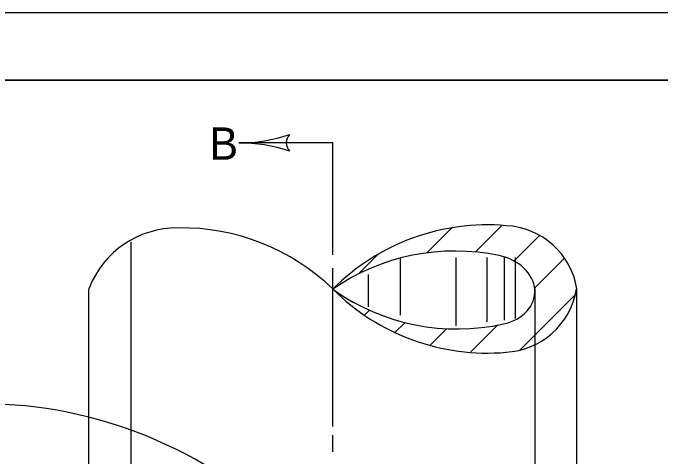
# Model space of a CAD drawing. Extents: x 997.6 to 1036.7, y 998.9 to 1022.8.
# Drawn here: x 1011.134 to 1015.94, y 1018.711 to 1022 of the extents above; entities that cross this region are included whole.
import ezdxf

# ---------------------------------------------------------------- set-up
doc = ezdxf.new("R2010")
doc.units = 0
for name, color, linetype in [('Level 1', 7, 'Continuous'), ('Level 10', 7, 'Continuous'), ('Level 11', 7, 'Continuous'), ('Level 14', 7, 'Continuous')]:
    doc.layers.add(name, color=color, linetype=linetype)

msp = doc.modelspace()

# ---------------------------------------------------------------- linework, layer by layer
at = {"layer": 'Level 1'}
for p, q in [((1013.5103, 1021.0355), (1012.8125, 1021.0355)), ((1013.5103, 1020.2054), (1013.5103, 1021.0355)), ((1014.2083, 1020.2184), (1014.399, 1020.4092)), ((1014.5678, 1020.2244), (1014.7636, 1020.4201)), ((1014.8558, 1020.1589), (1015.0446, 1020.3476)), ((1012.0103, 1020.3014), (1012.0103, 1017.8103)), ((1013.7068, 1020.0704), (1013.8488, 1020.2124)), ((1014.0133, 1019.7558), (1014.0133, 1020.1848)), ((1014.4266, 1019.6763), (1014.4266, 1020.1848)), ((1014.657, 1019.7081), (1014.657, 1020.1848)), ((1014.7841, 1019.72), (1014.7841, 1020.1848)), ((1014.8676, 1019.7319), (1014.8676, 1020.1848)), ((1015.0078, 1019.9572), (1015.2323, 1020.1817)), ((1013.775, 1019.8193), (1013.775, 1020.0577)), ((1011.6978, 1018.3103), (1011.6978, 1019.9488)), ((1015.0103, 1019.9514), (1015.0103, 1017.8103)), ((1015.3228, 1018.3103), (1015.3228, 1019.9514)), ((1014.8973, 1019.4932), (1015.3157, 1019.9116)), ((1013.7454, 1019.7556), (1013.7832, 1019.7933)), ((1013.9709, 1019.6274), (1014.0464, 1019.7029)), ((1014.5338, 1019.4833), (1014.7342, 1019.6836)), ((1014.2291, 1019.5322), (1014.3533, 1019.6563))]:
    msp.add_line(p, q, dxfattribs=at)
for points in [[(1013.5103, 1018.9295), (1013.5103, 1020.1063)], [(1013.5103, 1018.742), (1013.5103, 1018.867)]]:
    msp.add_lwpolyline(points, dxfattribs=at)
for centre, radius, start, end in [((1012.8125, 1022.2074), 1.1719, 270, 288.6688), ((1013.2581, 1021.0354), 0.0938, 138.7746, 220.8913), ((1012.8125, 1022.2074), 1.1719, 269.9878, 270), ((1012.8125, 1019.8636), 1.1719, 71.3472, 89.9939), ((1014.659, 1018.8018), 1.625, 85.1193, 135.0281), ((1012.3551, 1019.701), 0.7035, 89.4716, 158.6973), ((1012.3851, 1018.7813), 1.6233, 46.1311, 90.8289), ((1014.7694, 1019.8608), 0.5608, 9.2943, 87.1483), ((1014.4162, 1018.6369), 1.5957, 78.1185, 124.5936), ((1011.7134, 1019.9487), 0.0157, 150.3516, 180), ((1014.659, 1021.1011), 1.6259, 225.0995, 274.8769), ((1014.7661, 1020.0414), 0.5608, 272.8517, 350.7057), ((1014.4341, 1021.2496), 1.5957, 235.0257, 282.429), ((1010.8982, 1015.8376), 3.2617, 51.2934, 95.2209)]:
    msp.add_arc(centre, radius, start, end, dxfattribs=at)
msp.add_ellipse((1014.6802, 1019.9445), major_axis=(0.3284, -0.032), ratio=0.790413, start_param=5.089356, end_param=7.733514, dxfattribs=at)
at = {"layer": 'Level 10'}
msp.add_line((1007, 1021.5), (1035.5, 1021.5), dxfattribs=at)
at = {"layer": 'Level 11'}
msp.add_lwpolyline([(1007, 1000.5), (1035.5, 1000.5), (1035.5, 1021.5), (1007, 1021.5)], close=True, dxfattribs=at)
at = {"layer": 'Level 14'}
msp.add_line((1036, 1022), (1000, 1022), dxfattribs=at)

# ---------------------------------------------------------------- texts
at = {"layer": 'Level 1'}
msp.add_text('B', height=0.24, dxfattribs=at).set_placement((1012.5928, 1020.9102))

doc.saveas('drawing.dxf')
